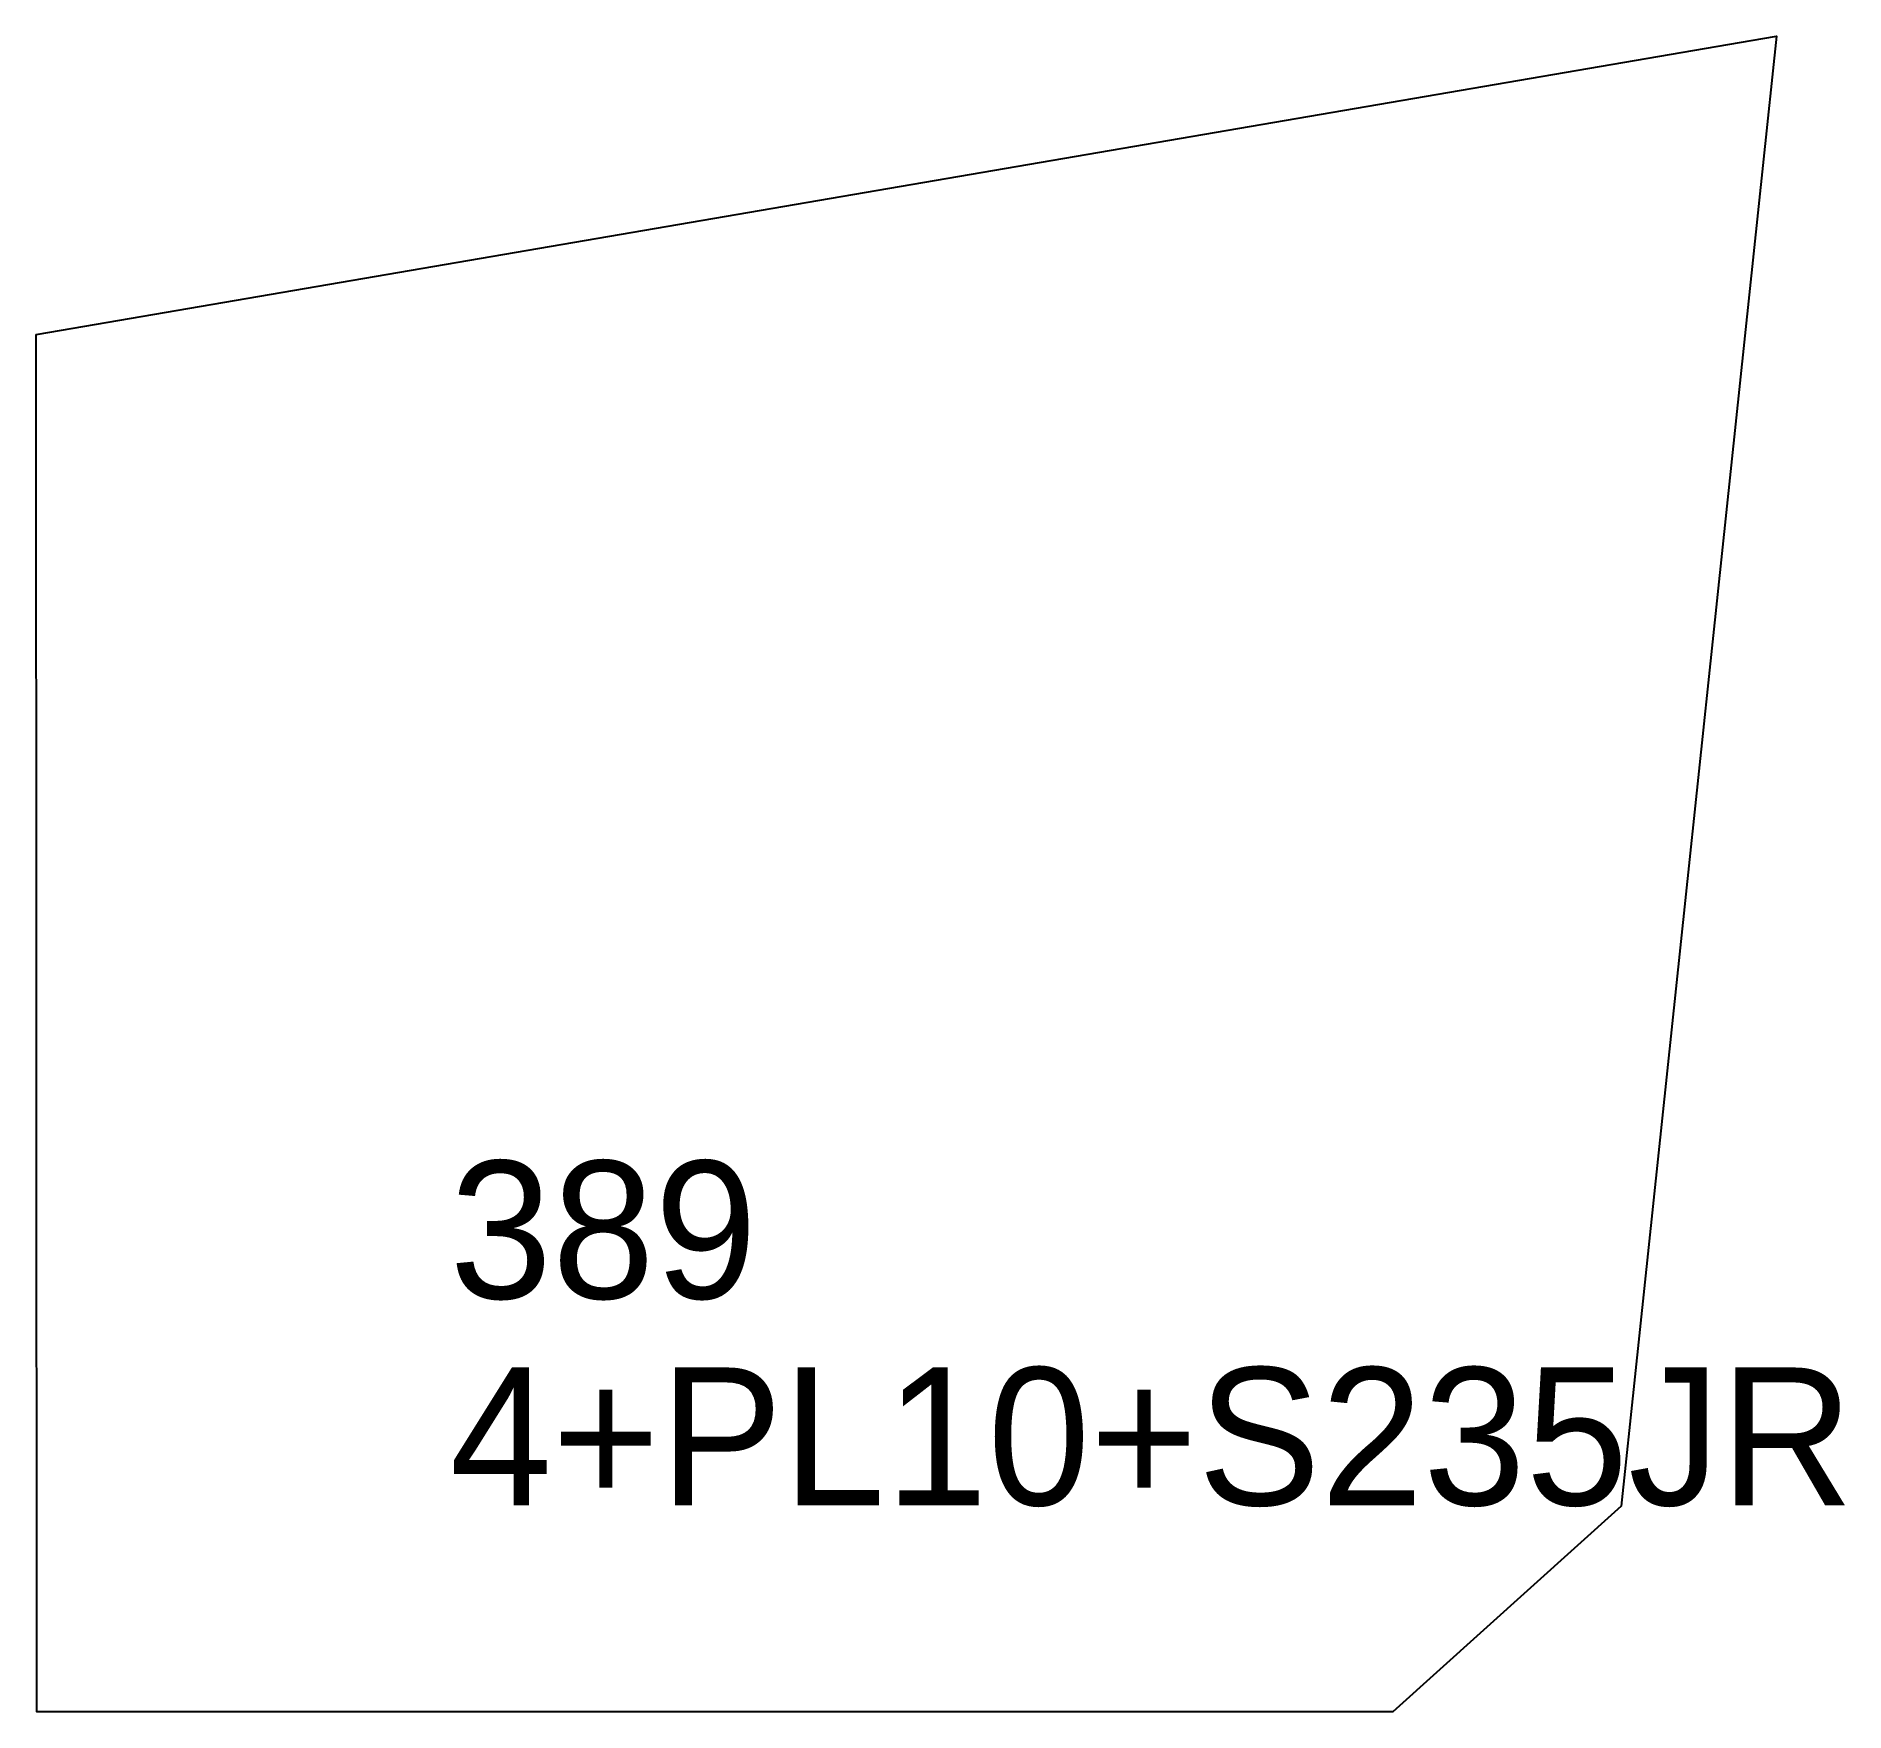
# Model space of a CAD drawing. Extents: x 0 to 131, y 0 to 122.
import ezdxf

# ---------------------------------------------------------------- set-up
doc = ezdxf.new("R2010")
doc.units = 0
for name, color, linetype in [('CUT', 7, 'CONTINUOUS'), ('SCRIBE', 3, 'CONTINUOUS'), ('TEXT', 7, 'CONTINUOUS')]:
    doc.layers.add(name, color=color, linetype=linetype)

msp = doc.modelspace()

# ---------------------------------------------------------------- linework, layer by layer
at = {"layer": 'CUT', "color": 7, "linetype": 'CONTINUOUS'}
msp.add_lwpolyline([(0, 100), (126.28, 121.65), (115.02, 14.92), (98.45, 0), (0.04, 0)], close=True, dxfattribs=at)

# ---------------------------------------------------------------- texts
at = {"layer": 'SCRIBE', "color": 3}
msp.add_text('389', height=10, dxfattribs=at).set_placement((30, 30))
at = {"layer": 'TEXT', "color": 7}
msp.add_text('4+PL10+S235JR', height=10, dxfattribs=at).set_placement((30, 15))

doc.saveas('drawing.dxf')
